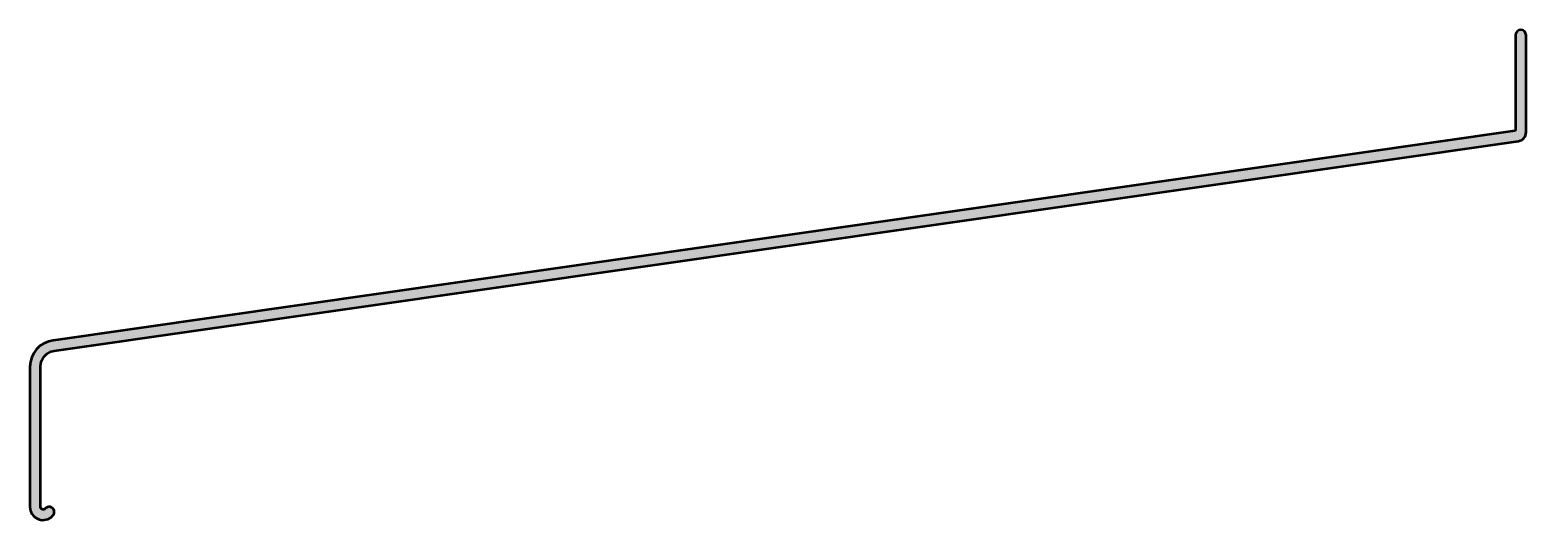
# Model space of a CAD drawing. Extents: x -340 to 0, y -112 to 0.
import ezdxf

# ---------------------------------------------------------------- set-up
doc = ezdxf.new("R2010")
doc.units = 0
doc.layers.add('0S-Alu contour', color=7, linetype='Continuous', lineweight=50)
doc.layers.add('0S-Alu hatch', color=252, linetype='Continuous', lineweight=25)

# ---------------------------------------------------------------- blocks, each defined once
blk = doc.blocks.new('180220__8C3F4EF5_35A7_4740_B201_8B2C0F448AE3_')
at = {"layer": '0S-Alu hatch'}
h = blk.add_hatch(color=256, dxfattribs=at)
edge = h.paths.add_edge_path()
edge.add_arc((-333.8947450475911, -76.67519348542011), 6.10243521929827, 97.8307620339986, 179.6413112773847)
edge.add_line((-339.9970606859547, -76.6369906646402), (-339.997060685955, -108.5058499869428))
edge.add_arc((-336.9936416341504, -108.5033516620068), 3.003420090891435, 180.0476601630306, 318.0273611126807)
edge.add_arc((-335.6544601713015, -109.7079985779444), 1.202147989704092, 318.0273611126842, 498.1591114312634)
edge.add_ellipse((-336.997060685955, -108.5058499869429), major_axis=(-0.6000000000000668, 0), ratio=1, start_angle=0, end_angle=138.1591114312674, ccw=False)
edge.add_line((-337.5970606859551, -108.5058499869429), (-337.5970606859547, -76.58646677142939))
edge.add_ellipse((-333.9970606859546, -76.5864667714294), major_axis=(-3.600000000000079, 0), ratio=1, start_angle=278.1527094036219, end_angle=360, ccw=False)
edge.add_line((-334.5075836953828, -73.02284975260642), (-1.711869480792302, -25.28398918525807))
edge.add_arc((-1.990245851212677, -23.30345728791541), 2.000000000000028, 278.0008727584191, 360)
edge.add_line((0.0097541487873516, -23.30345728791541), (0.0097541487873496, -1.199553713693905))
edge.add_arc((-1.19024585121265, -1.199553713693905), 1.199999999999999, 0, 180)
edge.add_line((-2.390245851212649, -1.199553713693905), (-2.390245851212648, -22.7832803254418))
edge.add_ellipse((-2.590245851212646, -22.78328032544181), major_axis=(-0.1999999999999984, 0), ratio=1, start_angle=98.1527094036199, end_angle=180, ccw=False)
edge.add_line((-2.561883461799973, -22.98125904870975), (-334.7261864934259, -70.6296644988152))
at = {"layer": '0S-Alu contour', "color": 7}
for points in [[(-2.390245851212649, -1.199553713693905), (-2.390245851212648, -22.7832803254418)], [(0.0097541487873516, -23.30345728791541), (0.0097541487873496, -1.199553713693905)], [(-2.561883461799973, -22.98125904870975), (-334.7261864934259, -70.6296644988152)], [(-334.5075836953828, -73.02284975260642), (-1.711869480792302, -25.28398918525807)], [(-339.9970606859547, -76.6369906646402), (-339.997060685955, -108.5058499869428)], [(-337.5970606859551, -108.5058499869429), (-337.5970606859547, -76.58646677142939)]]:
    blk.add_lwpolyline(points, dxfattribs=at)
for centre, radius, start, end in [((-1.19024585121265, -1.199553713693905), 1.199999999999999, 0, 180), ((-1.990245851212677, -23.30345728791541), 2.000000000000028, 278.0008727584191, 0), ((-333.8947450475911, -76.67519348542011), 6.10243521929827, 97.8307620339986, 179.6413112773847), ((-336.9936416341504, -108.5033516620068), 3.003420090891435, 180.0476601630306, 318.0273611126807), ((-335.6544601713015, -109.7079985779444), 1.202147989704092, 318.0273611126842, 138.1591114312635)]:
    blk.add_arc(centre, radius, start, end, dxfattribs=at)
at = {"layer": '0S-Alu contour', "color": 7, "extrusion": (0, 0, -1)}
for centre, radius, start, end in [((2.590245851212646, -22.78328032544181), 0.1999999999999984, 180, 261.8472905963801), ((333.9970606859546, -76.5864667714294), 3.600000000000079, 0, 81.84729059637814), ((336.997060685955, -108.5058499869429), 0.600000000000067, 221.8408885687327, 0)]:
    blk.add_arc(centre, radius, start, end, dxfattribs=at)
blk = doc.blocks.new('180220__7F6CAE2F_B20A_4785_A85A_06BE95FD2F00_')
at = {"layer": '0S-Alu contour', "color": 7}
blk.add_blockref('180220__8C3F4EF5_35A7_4740_B201_8B2C0F448AE3_', (0, 0), dxfattribs=at)

msp = doc.modelspace()

# ---------------------------------------------------------------- block references
at = {"layer": '0S-Alu contour', "color": 7}
msp.add_blockref('180220__7F6CAE2F_B20A_4785_A85A_06BE95FD2F00_', (0, 0), dxfattribs=at)

doc.saveas('drawing.dxf')
